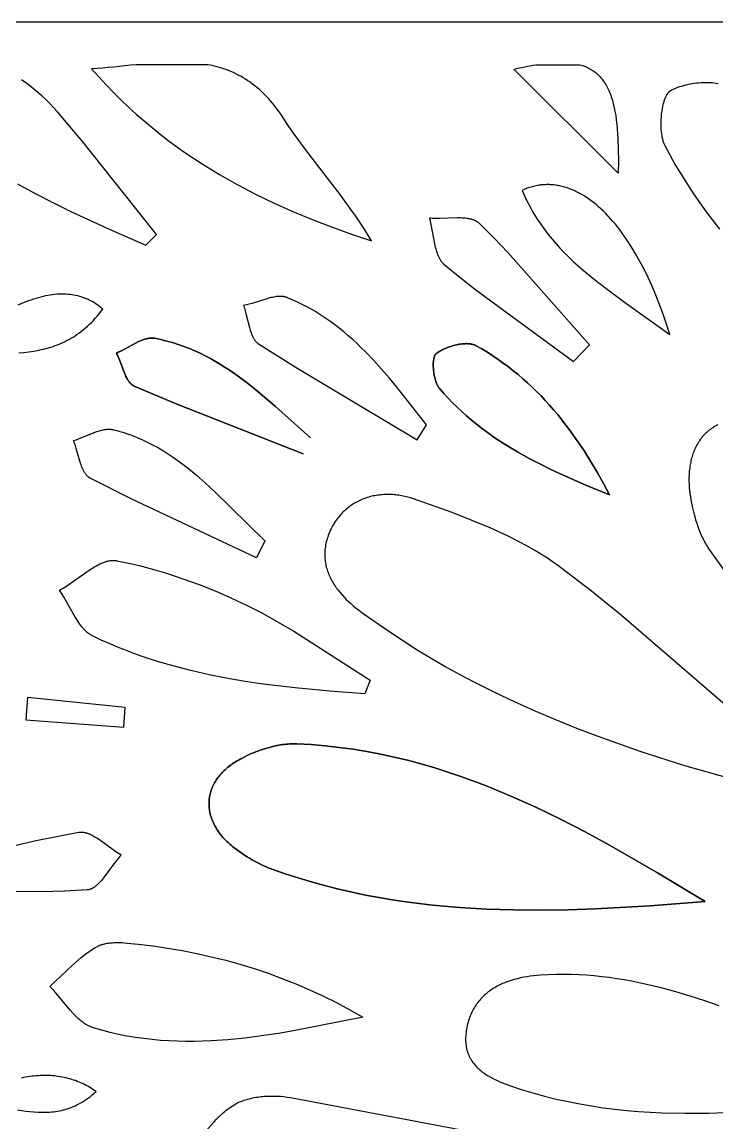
# Model space of a CAD drawing. Header units: millimetres. Extents: x 676 to 2676, y 767 to 1767.
# Drawn here: x 1055 to 1381, y 1251 to 1767 of the extents above; entities that cross this region are included whole.
import ezdxf

# ---------------------------------------------------------------- set-up
doc = ezdxf.new("R2010")
doc.units = ezdxf.units.MM
doc.layers.add('Layer 1', color=7, linetype='Continuous')

msp = doc.modelspace()

# ---------------------------------------------------------------- linework, layer by layer
at = {"layer": 'Layer 1'}
for points in [[(675.98, 767.35), (2675.98, 767.35), (2675.98, 1767.35), (675.98, 1767.35)], [(1358.33, 1620.9), (1356.8, 1625.72), (1355.21, 1630.4), (1353.55, 1634.91), (1351.82, 1639.28), (1350.04, 1643.49), (1348.2, 1647.53), (1346.3, 1651.42), (1344.35, 1655.14), (1342.36, 1658.69), (1340.31, 1662.07), (1338.23, 1665.28), (1337.17, 1666.82), (1336.1, 1668.31), (1335.02, 1669.76), (1333.93, 1671.17), (1332.83, 1672.53), (1331.73, 1673.84), (1330.61, 1675.11), (1329.49, 1676.34), (1328.36, 1677.52), (1327.23, 1678.65), (1326.08, 1679.73), (1324.93, 1680.77), (1323.78, 1681.76), (1322.62, 1682.7), (1321.45, 1683.59), (1320.28, 1684.44), (1319.1, 1685.24), (1317.92, 1685.98), (1316.74, 1686.68), (1315.55, 1687.33), (1314.36, 1687.93), (1313.76, 1688.21), (1313.16, 1688.48), (1312.56, 1688.73), (1311.96, 1688.97), (1311.36, 1689.2), (1310.76, 1689.42), (1310.16, 1689.63), (1309.56, 1689.82), (1308.96, 1689.99), (1308.36, 1690.16), (1307.75, 1690.31), (1307.15, 1690.45), (1306.55, 1690.58), (1305.95, 1690.69), (1305.34, 1690.79), (1304.74, 1690.88), (1304.14, 1690.95), (1303.53, 1691.01), (1302.93, 1691.06), (1302.32, 1691.09), (1301.72, 1691.12), (1301.12, 1691.12), (1300.52, 1691.12), (1299.91, 1691.1), (1299.31, 1691.06), (1298.71, 1691.02), (1298.11, 1690.96), (1297.5, 1690.88), (1296.9, 1690.8), (1296.3, 1690.69), (1295.7, 1690.58), (1295.1, 1690.45), (1294.51, 1690.31), (1293.91, 1690.15), (1293.31, 1689.98), (1292.71, 1689.8), (1292.12, 1689.6), (1291.52, 1689.39), (1290.93, 1689.16), (1290.33, 1688.92), (1289.74, 1688.66), (1289.15, 1688.39), (1289.76, 1686.96), (1290.4, 1685.55), (1291.05, 1684.15), (1291.73, 1682.78), (1292.42, 1681.43), (1293.14, 1680.1), (1293.87, 1678.79), (1294.62, 1677.5), (1296.19, 1674.98), (1297.82, 1672.53), (1299.53, 1670.14), (1301.3, 1667.82), (1303.14, 1665.55), (1305.05, 1663.35), (1307.01, 1661.19), (1309.04, 1659.08), (1311.12, 1657.02), (1313.25, 1655), (1315.44, 1653.01), (1317.68, 1651.05), (1322.29, 1647.22), (1327.07, 1643.47), (1337.08, 1636.09)], [(1320.77, 1616), (1282.49, 1659.17), (1275.86, 1666.11), (1269.08, 1672.89), (1268.98, 1672.99), (1268.87, 1673.09), (1268.76, 1673.18), (1268.65, 1673.28), (1268.53, 1673.37), (1268.41, 1673.46), (1268.3, 1673.54), (1268.17, 1673.62), (1268.05, 1673.71), (1267.92, 1673.78), (1267.8, 1673.86), (1267.67, 1673.94), (1267.53, 1674.01), (1267.4, 1674.08), (1267.26, 1674.15), (1267.13, 1674.21), (1266.84, 1674.34), (1266.55, 1674.46), (1266.26, 1674.57), (1265.95, 1674.67), (1265.64, 1674.77), (1265.32, 1674.86), (1265, 1674.94), (1264.66, 1675.01), (1264.33, 1675.08), (1263.98, 1675.15), (1263.63, 1675.2), (1263.28, 1675.26), (1262.55, 1675.34), (1261.81, 1675.41), (1261.05, 1675.46), (1260.27, 1675.5), (1258.67, 1675.52), (1250.35, 1675.3), (1248.72, 1675.28), (1247.12, 1675.31), (1246.35, 1675.35), (1245.59, 1675.4), (1245.79, 1674.7), (1245.97, 1673.98), (1246.32, 1672.51), (1248.05, 1663.3), (1248.39, 1661.82), (1248.58, 1661.1), (1248.78, 1660.4), (1248.99, 1659.71), (1249.21, 1659.04), (1249.45, 1658.38), (1249.58, 1658.07), (1249.71, 1657.75), (1249.85, 1657.45), (1249.99, 1657.14), (1250.14, 1656.85), (1250.29, 1656.56), (1250.45, 1656.28), (1250.61, 1656), (1250.78, 1655.73), (1250.95, 1655.47), (1251.13, 1655.22), (1251.32, 1654.97), (1251.51, 1654.73), (1251.71, 1654.5), (1251.92, 1654.28), (1252.02, 1654.17), (1252.13, 1654.06), (1252.24, 1653.96), (1252.35, 1653.85), (1252.46, 1653.75), (1252.58, 1653.66), (1259.9, 1647.68), (1267.35, 1641.85), (1313.22, 1608.28)], [(1239.81, 1571.56), (1244.29, 1578.52), (1230.43, 1596.1), (1226.86, 1600.4), (1223.22, 1604.61), (1219.49, 1608.73), (1215.65, 1612.73), (1213.68, 1614.67), (1211.69, 1616.59), (1209.65, 1618.46), (1207.58, 1620.29), (1205.47, 1622.08), (1203.31, 1623.82), (1201.12, 1625.51), (1198.87, 1627.15), (1196.58, 1628.73), (1194.24, 1630.26), (1191.85, 1631.73), (1189.4, 1633.14), (1186.9, 1634.49), (1184.33, 1635.77), (1181.71, 1636.98), (1179.02, 1638.12), (1178.89, 1638.17), (1178.76, 1638.22), (1178.63, 1638.26), (1178.5, 1638.31), (1178.37, 1638.35), (1178.24, 1638.39), (1177.97, 1638.46), (1177.7, 1638.52), (1177.42, 1638.57), (1177.14, 1638.62), (1176.86, 1638.65), (1176.57, 1638.68), (1176.28, 1638.7), (1175.99, 1638.71), (1175.69, 1638.72), (1175.39, 1638.72), (1175.09, 1638.71), (1174.79, 1638.69), (1174.48, 1638.67), (1174.17, 1638.64), (1173.86, 1638.61), (1173.23, 1638.52), (1172.59, 1638.42), (1171.95, 1638.29), (1171.29, 1638.14), (1170.63, 1637.98), (1169.3, 1637.62), (1162.47, 1635.46), (1161.11, 1635.06), (1159.78, 1634.71), (1159.12, 1634.55), (1158.47, 1634.41), (1158.67, 1633.82), (1158.87, 1633.22), (1159.24, 1631.99), (1159.58, 1630.71), (1161.18, 1624.19), (1161.55, 1622.95), (1161.74, 1622.35), (1161.94, 1621.76), (1162.16, 1621.19), (1162.38, 1620.64), (1162.62, 1620.11), (1162.74, 1619.85), (1162.87, 1619.59), (1163, 1619.34), (1163.14, 1619.1), (1163.28, 1618.87), (1163.42, 1618.64), (1163.57, 1618.41), (1163.72, 1618.2), (1163.88, 1617.99), (1164.04, 1617.78), (1164.2, 1617.59), (1164.37, 1617.4), (1164.46, 1617.31), (1164.55, 1617.22), (1164.64, 1617.13), (1164.73, 1617.05), (1164.82, 1616.97), (1164.91, 1616.89), (1165.01, 1616.81), (1165.11, 1616.73), (1165.2, 1616.66), (1165.3, 1616.58), (1165.4, 1616.51), (1165.51, 1616.44), (1183.84, 1604.86)], [(1189.77, 1572.43), (1173.45, 1587.06), (1165.14, 1594.16), (1160.89, 1597.56), (1156.55, 1600.83), (1154.35, 1602.41), (1152.12, 1603.94), (1149.85, 1605.43), (1147.56, 1606.87), (1145.23, 1608.26), (1142.87, 1609.59), (1140.47, 1610.86), (1138.03, 1612.07), (1135.55, 1613.21), (1133.03, 1614.29), (1130.46, 1615.29), (1127.84, 1616.21), (1125.18, 1617.06), (1122.46, 1617.82), (1119.69, 1618.5), (1116.86, 1619.09), (1116.73, 1619.12), (1116.6, 1619.14), (1116.48, 1619.15), (1116.35, 1619.17), (1116.22, 1619.18), (1116.09, 1619.19), (1115.84, 1619.21), (1115.58, 1619.22), (1115.31, 1619.22), (1115.05, 1619.21), (1114.79, 1619.19), (1114.52, 1619.17), (1114.25, 1619.13), (1113.99, 1619.1), (1113.72, 1619.05), (1113.44, 1618.99), (1113.17, 1618.93), (1112.9, 1618.87), (1112.62, 1618.79), (1112.35, 1618.72), (1112.07, 1618.63), (1111.51, 1618.45), (1110.95, 1618.24), (1110.38, 1618.01), (1109.82, 1617.77), (1109.24, 1617.51), (1108.09, 1616.96), (1101.12, 1613.25), (1099.97, 1612.7), (1099.4, 1612.45), (1098.83, 1612.21), (1099.08, 1611.7), (1099.32, 1611.17), (1099.79, 1610.08), (1100.23, 1608.95), (1102.41, 1603.14), (1102.87, 1602.04), (1103.11, 1601.51), (1103.36, 1601), (1103.61, 1600.5), (1103.88, 1600.03), (1104.01, 1599.8), (1104.15, 1599.57), (1104.29, 1599.35), (1104.43, 1599.14), (1104.58, 1598.93), (1104.72, 1598.73), (1104.87, 1598.53), (1105.03, 1598.34), (1105.18, 1598.16), (1105.34, 1597.99), (1105.51, 1597.82), (1105.67, 1597.66), (1105.76, 1597.58), (1105.84, 1597.51), (1105.93, 1597.44), (1106.02, 1597.36), (1106.1, 1597.3), (1106.19, 1597.23), (1106.28, 1597.16), (1106.37, 1597.1), (1106.46, 1597.04), (1106.56, 1596.98), (1106.65, 1596.93), (1106.74, 1596.87), (1106.84, 1596.82), (1106.94, 1596.77), (1107.03, 1596.73), (1107.13, 1596.68), (1126.77, 1588.37), (1186.33, 1564.89), (1126.77, 1588.37), (1107.13, 1596.68), (1107.03, 1596.73), (1106.94, 1596.77), (1106.84, 1596.82), (1106.74, 1596.87), (1106.65, 1596.93), (1106.56, 1596.98), (1106.46, 1597.04), (1106.37, 1597.1), (1106.28, 1597.16), (1106.19, 1597.23), (1106.1, 1597.3), (1106.02, 1597.36), (1105.93, 1597.44), (1105.84, 1597.51), (1105.76, 1597.58), (1105.67, 1597.66), (1105.51, 1597.82), (1105.34, 1597.99), (1105.18, 1598.16), (1105.03, 1598.34), (1104.87, 1598.53), (1104.72, 1598.73), (1104.58, 1598.93), (1104.43, 1599.14), (1104.29, 1599.35), (1104.15, 1599.57), (1104.01, 1599.8), (1103.88, 1600.03), (1103.61, 1600.5), (1103.36, 1601), (1103.11, 1601.51), (1102.87, 1602.04), (1102.41, 1603.14), (1100.23, 1608.95), (1099.79, 1610.08), (1099.32, 1611.17), (1099.08, 1611.7), (1098.83, 1612.21), (1099.4, 1612.45), (1099.97, 1612.7), (1101.12, 1613.25), (1108.09, 1616.96), (1109.24, 1617.51), (1109.82, 1617.77), (1110.38, 1618.01), (1110.95, 1618.24), (1111.51, 1618.45), (1112.07, 1618.63), (1112.35, 1618.72), (1112.62, 1618.79), (1112.9, 1618.87), (1113.17, 1618.93), (1113.44, 1618.99), (1113.72, 1619.05), (1113.99, 1619.1), (1114.25, 1619.13), (1114.52, 1619.17), (1114.79, 1619.19), (1115.05, 1619.21), (1115.31, 1619.22), (1115.58, 1619.22), (1115.84, 1619.21), (1116.09, 1619.19), (1116.22, 1619.18), (1116.35, 1619.17), (1116.48, 1619.15), (1116.6, 1619.14), (1116.73, 1619.12), (1116.86, 1619.09), (1119.69, 1618.5), (1122.46, 1617.82), (1125.18, 1617.06), (1127.84, 1616.21), (1130.46, 1615.29), (1133.03, 1614.29), (1135.55, 1613.21), (1138.03, 1612.07), (1140.47, 1610.86), (1142.87, 1609.59), (1145.23, 1608.26), (1147.56, 1606.87), (1149.85, 1605.43), (1152.12, 1603.94), (1154.35, 1602.41), (1156.55, 1600.83), (1160.89, 1597.56), (1165.14, 1594.16), (1173.45, 1587.06)], [(1330.07, 1545.71), (1318.98, 1550.27), (1308.04, 1555.05), (1302.65, 1557.57), (1297.34, 1560.18), (1292.11, 1562.92), (1286.97, 1565.79), (1281.93, 1568.81), (1279.45, 1570.39), (1277, 1572), (1274.58, 1573.67), (1272.19, 1575.38), (1269.83, 1577.14), (1267.51, 1578.95), (1265.23, 1580.82), (1262.98, 1582.74), (1260.77, 1584.72), (1258.6, 1586.76), (1256.47, 1588.86), (1254.38, 1591.03), (1252.33, 1593.26), (1250.33, 1595.56), (1250.26, 1595.65), (1250.19, 1595.74), (1250.12, 1595.83), (1250.05, 1595.93), (1249.91, 1596.12), (1249.78, 1596.33), (1249.65, 1596.54), (1249.52, 1596.77), (1249.4, 1597), (1249.28, 1597.24), (1249.17, 1597.49), (1249.05, 1597.74), (1248.94, 1598.01), (1248.84, 1598.28), (1248.74, 1598.55), (1248.64, 1598.83), (1248.46, 1599.41), (1248.28, 1600.01), (1248.13, 1600.62), (1247.99, 1601.24), (1247.86, 1601.88), (1247.75, 1602.52), (1247.66, 1603.16), (1247.58, 1603.8), (1247.52, 1604.45), (1247.47, 1605.08), (1247.44, 1605.71), (1247.43, 1606.33), (1247.43, 1606.93), (1247.45, 1607.52), (1247.49, 1608.08), (1247.51, 1608.36), (1247.54, 1608.62), (1247.58, 1608.88), (1247.62, 1609.14), (1247.66, 1609.39), (1247.7, 1609.62), (1247.76, 1609.85), (1247.81, 1610.08), (1247.87, 1610.29), (1247.94, 1610.49), (1247.97, 1610.59), (1248.01, 1610.69), (1248.04, 1610.78), (1248.08, 1610.87), (1248.12, 1610.96), (1248.16, 1611.05), (1248.2, 1611.13), (1248.24, 1611.21), (1248.28, 1611.29), (1248.33, 1611.36), (1248.37, 1611.43), (1248.42, 1611.5), (1248.47, 1611.57), (1248.49, 1611.6), (1248.52, 1611.63), (1248.54, 1611.66), (1248.57, 1611.69), (1248.59, 1611.72), (1248.62, 1611.75), (1248.64, 1611.78), (1248.67, 1611.8), (1248.7, 1611.83), (1248.72, 1611.85), (1248.75, 1611.88), (1248.78, 1611.9), (1248.81, 1611.92), (1248.83, 1611.94), (1249.06, 1612.11), (1249.29, 1612.27), (1249.78, 1612.59), (1250.29, 1612.91), (1250.82, 1613.22), (1251.37, 1613.51), (1251.94, 1613.8), (1252.53, 1614.08), (1253.13, 1614.35), (1253.75, 1614.61), (1254.38, 1614.86), (1255.02, 1615.09), (1255.67, 1615.31), (1256.32, 1615.51), (1256.98, 1615.7), (1257.64, 1615.87), (1258.3, 1616.03), (1258.96, 1616.16), (1259.62, 1616.28), (1260.28, 1616.38), (1260.92, 1616.46), (1261.57, 1616.52), (1262.2, 1616.56), (1262.51, 1616.57), (1262.81, 1616.58), (1263.12, 1616.58), (1263.42, 1616.57), (1263.72, 1616.56), (1264.01, 1616.54), (1264.3, 1616.51), (1264.59, 1616.48), (1264.87, 1616.44), (1265.14, 1616.4), (1265.41, 1616.35), (1265.67, 1616.29), (1265.93, 1616.23), (1266.19, 1616.16), (1266.43, 1616.08), (1266.68, 1616), (1266.79, 1615.95), (1266.91, 1615.91), (1267.02, 1615.86), (1267.14, 1615.81), (1267.25, 1615.76), (1267.36, 1615.7), (1267.47, 1615.65), (1267.57, 1615.59), (1270.22, 1614.08), (1272.81, 1612.51), (1275.34, 1610.89), (1277.83, 1609.22), (1280.26, 1607.5), (1282.64, 1605.73), (1284.97, 1603.91), (1287.25, 1602.05), (1289.49, 1600.14), (1291.68, 1598.18), (1293.82, 1596.18), (1295.92, 1594.14), (1297.98, 1592.05), (1299.99, 1589.93), (1301.96, 1587.76), (1303.89, 1585.56), (1305.78, 1583.31), (1307.63, 1581.03), (1311.23, 1576.36), (1314.68, 1571.55), (1317.99, 1566.61), (1321.18, 1561.55), (1324.25, 1556.37), (1327.21, 1551.09)], [(1330.07, 1545.71), (1327.21, 1551.09), (1324.25, 1556.37), (1321.18, 1561.55), (1317.99, 1566.61), (1314.68, 1571.55), (1311.23, 1576.36), (1307.63, 1581.03), (1305.78, 1583.31), (1303.89, 1585.56), (1301.96, 1587.76), (1299.99, 1589.93), (1297.98, 1592.05), (1295.92, 1594.14), (1293.82, 1596.18), (1291.68, 1598.18), (1289.49, 1600.14), (1287.25, 1602.05), (1284.97, 1603.91), (1282.64, 1605.73), (1280.26, 1607.5), (1277.83, 1609.22), (1275.34, 1610.89), (1272.81, 1612.51), (1270.22, 1614.08), (1267.57, 1615.59), (1267.47, 1615.65), (1267.36, 1615.7), (1267.25, 1615.76), (1267.14, 1615.81), (1267.02, 1615.86), (1266.91, 1615.91), (1266.79, 1615.95), (1266.68, 1616), (1266.43, 1616.08), (1266.19, 1616.16), (1265.93, 1616.23), (1265.67, 1616.29), (1265.41, 1616.35), (1265.14, 1616.4), (1264.87, 1616.44), (1264.59, 1616.48), (1264.3, 1616.51), (1264.01, 1616.54), (1263.72, 1616.56), (1263.42, 1616.57), (1263.12, 1616.58), (1262.81, 1616.58), (1262.51, 1616.57), (1262.2, 1616.56), (1261.57, 1616.52), (1260.92, 1616.46), (1260.28, 1616.38), (1259.62, 1616.28), (1258.96, 1616.16), (1258.3, 1616.03), (1257.64, 1615.87), (1256.98, 1615.7), (1256.32, 1615.51), (1255.67, 1615.31), (1255.02, 1615.09), (1254.38, 1614.86), (1253.75, 1614.61), (1253.13, 1614.35), (1252.53, 1614.08), (1251.94, 1613.8), (1251.37, 1613.51), (1250.82, 1613.22), (1250.29, 1612.91), (1249.78, 1612.59), (1249.29, 1612.27), (1249.06, 1612.11), (1248.83, 1611.94), (1248.81, 1611.92), (1248.78, 1611.9), (1248.75, 1611.88), (1248.72, 1611.85), (1248.7, 1611.83), (1248.67, 1611.8), (1248.64, 1611.78), (1248.62, 1611.75), (1248.59, 1611.72), (1248.57, 1611.69), (1248.54, 1611.66), (1248.52, 1611.63), (1248.49, 1611.6), (1248.47, 1611.57), (1248.42, 1611.5), (1248.37, 1611.43), (1248.33, 1611.36), (1248.28, 1611.29), (1248.24, 1611.21), (1248.2, 1611.13), (1248.16, 1611.05), (1248.12, 1610.96), (1248.08, 1610.87), (1248.04, 1610.78), (1248.01, 1610.69), (1247.97, 1610.59), (1247.94, 1610.49), (1247.87, 1610.29), (1247.81, 1610.08), (1247.76, 1609.85), (1247.7, 1609.62), (1247.66, 1609.39), (1247.62, 1609.14), (1247.58, 1608.88), (1247.54, 1608.62), (1247.51, 1608.36), (1247.49, 1608.08), (1247.45, 1607.52), (1247.43, 1606.93), (1247.43, 1606.33), (1247.44, 1605.71), (1247.47, 1605.08), (1247.52, 1604.45), (1247.58, 1603.8), (1247.66, 1603.16), (1247.75, 1602.52), (1247.86, 1601.88), (1247.99, 1601.24), (1248.13, 1600.62), (1248.28, 1600.01), (1248.46, 1599.41), (1248.64, 1598.83), (1248.74, 1598.55), (1248.84, 1598.28), (1248.94, 1598.01), (1249.05, 1597.74), (1249.17, 1597.49), (1249.28, 1597.24), (1249.4, 1597), (1249.52, 1596.77), (1249.65, 1596.54), (1249.78, 1596.33), (1249.91, 1596.12), (1250.05, 1595.93), (1250.12, 1595.83), (1250.19, 1595.74), (1250.26, 1595.65), (1250.33, 1595.56), (1252.33, 1593.26), (1254.38, 1591.03), (1256.47, 1588.86), (1258.6, 1586.76), (1260.77, 1584.72), (1262.98, 1582.74), (1265.23, 1580.82), (1267.51, 1578.95), (1269.83, 1577.14), (1272.19, 1575.38), (1274.58, 1573.67), (1277, 1572), (1279.45, 1570.39), (1281.93, 1568.81), (1286.97, 1565.79), (1292.11, 1562.92), (1297.34, 1560.18), (1302.65, 1557.57), (1308.04, 1555.05), (1318.98, 1550.27)], [(1164.57, 1516.18), (1105.76, 1543.82), (1086.44, 1553.57), (1086.34, 1553.63), (1086.23, 1553.69), (1086.13, 1553.75), (1086.03, 1553.81), (1085.94, 1553.87), (1085.84, 1553.94), (1085.74, 1554.01), (1085.65, 1554.08), (1085.56, 1554.16), (1085.46, 1554.24), (1085.37, 1554.32), (1085.28, 1554.4), (1085.2, 1554.48), (1085.11, 1554.57), (1085.02, 1554.65), (1084.94, 1554.74), (1084.77, 1554.93), (1084.61, 1555.12), (1084.45, 1555.33), (1084.29, 1555.54), (1084.14, 1555.75), (1083.99, 1555.98), (1083.85, 1556.21), (1083.71, 1556.45), (1083.57, 1556.69), (1083.44, 1556.94), (1083.31, 1557.2), (1083.18, 1557.46), (1082.94, 1558), (1082.7, 1558.56), (1082.47, 1559.14), (1082.26, 1559.73), (1081.84, 1560.96), (1079.96, 1567.48), (1079.57, 1568.75), (1079.15, 1569.98), (1078.93, 1570.57), (1078.7, 1571.14), (1079.3, 1571.33), (1079.89, 1571.52), (1081.1, 1571.95), (1088.4, 1574.89), (1089.61, 1575.32), (1090.2, 1575.52), (1090.8, 1575.7), (1091.39, 1575.87), (1091.97, 1576.02), (1092.56, 1576.15), (1093.13, 1576.26), (1093.42, 1576.31), (1093.7, 1576.35), (1093.98, 1576.39), (1094.27, 1576.42), (1094.55, 1576.44), (1094.82, 1576.46), (1095.1, 1576.47), (1095.38, 1576.47), (1095.65, 1576.46), (1095.92, 1576.45), (1096.19, 1576.43), (1096.46, 1576.41), (1096.72, 1576.37), (1096.99, 1576.33), (1097.25, 1576.28), (1097.51, 1576.22), (1098.94, 1575.85), (1100.36, 1575.46), (1101.76, 1575.04), (1103.14, 1574.6), (1104.5, 1574.14), (1105.85, 1573.65), (1107.18, 1573.15), (1108.5, 1572.62), (1111.09, 1571.5), (1113.62, 1570.31), (1116.1, 1569.04), (1118.53, 1567.7), (1120.9, 1566.29), (1123.23, 1564.81), (1125.52, 1563.28), (1127.77, 1561.69), (1129.97, 1560.05), (1132.14, 1558.36), (1134.28, 1556.63), (1136.39, 1554.86), (1140.54, 1551.2), (1144.59, 1547.43), (1168.39, 1524.11)], [(1215.26, 1452.44), (1198.9, 1453.65), (1182.6, 1455.17), (1166.38, 1457.16), (1158.31, 1458.38), (1150.29, 1459.78), (1142.3, 1461.36), (1134.36, 1463.16), (1126.46, 1465.18), (1118.62, 1467.46), (1110.84, 1470), (1106.98, 1471.37), (1103.12, 1472.82), (1099.29, 1474.35), (1095.47, 1475.95), (1091.68, 1477.64), (1087.9, 1479.4), (1087.57, 1479.57), (1087.24, 1479.74), (1086.92, 1479.93), (1086.61, 1480.13), (1086.3, 1480.33), (1085.99, 1480.55), (1085.69, 1480.77), (1085.39, 1481.01), (1085.1, 1481.25), (1084.81, 1481.5), (1084.53, 1481.76), (1084.25, 1482.03), (1083.97, 1482.3), (1083.7, 1482.58), (1083.43, 1482.87), (1083.16, 1483.17), (1082.64, 1483.79), (1082.13, 1484.43), (1081.63, 1485.09), (1081.14, 1485.78), (1080.66, 1486.48), (1080.19, 1487.2), (1079.27, 1488.69), (1073.95, 1498.06), (1073.03, 1499.54), (1072.56, 1500.26), (1072.08, 1500.96), (1072.93, 1501.44), (1073.78, 1501.96), (1075.51, 1503.05), (1086, 1510.33), (1087.73, 1511.43), (1088.58, 1511.94), (1089.43, 1512.43), (1090.28, 1512.88), (1091.11, 1513.29), (1091.53, 1513.49), (1091.94, 1513.67), (1092.35, 1513.85), (1092.76, 1514.01), (1093.17, 1514.16), (1093.58, 1514.3), (1093.98, 1514.43), (1094.38, 1514.55), (1094.78, 1514.65), (1095.18, 1514.74), (1095.57, 1514.82), (1095.96, 1514.88), (1096.15, 1514.91), (1096.35, 1514.93), (1096.54, 1514.95), (1096.73, 1514.97), (1096.92, 1514.98), (1097.11, 1514.99), (1097.3, 1514.99), (1097.49, 1514.99), (1097.68, 1514.98), (1097.87, 1514.98), (1098.06, 1514.96), (1098.24, 1514.95), (1098.43, 1514.93), (1098.61, 1514.9), (1098.8, 1514.87), (1098.98, 1514.84), (1102.89, 1514.04), (1106.8, 1513.16), (1110.7, 1512.21), (1114.59, 1511.19), (1122.33, 1508.93), (1130.01, 1506.41), (1137.61, 1503.64), (1145.12, 1500.64), (1152.52, 1497.44), (1159.8, 1494.04), (1163.59, 1492.16), (1167.33, 1490.2), (1174.72, 1486.08), (1182.01, 1481.73), (1217.87, 1458.86)], [(1102.31, 1436.73), (1102.9, 1445.99), (1057.14, 1450.74), (1056.25, 1440.27)], [(1374.98, 1355.05), (1349.17, 1353.06), (1323.45, 1351.62), (1310.64, 1351.2), (1297.86, 1351.01), (1285.11, 1351.11), (1272.4, 1351.51), (1259.72, 1352.26), (1247.09, 1353.4), (1234.49, 1354.94), (1228.21, 1355.88), (1221.94, 1356.94), (1215.68, 1358.12), (1209.43, 1359.42), (1203.19, 1360.85), (1196.97, 1362.42), (1190.76, 1364.12), (1184.56, 1365.97), (1178.37, 1367.96), (1172.2, 1370.11), (1170.95, 1370.58), (1169.71, 1371.07), (1168.47, 1371.6), (1167.24, 1372.16), (1166.02, 1372.74), (1164.82, 1373.35), (1163.62, 1373.99), (1162.43, 1374.65), (1161.26, 1375.34), (1160.1, 1376.05), (1158.95, 1376.78), (1157.82, 1377.53), (1156.71, 1378.3), (1155.62, 1379.08), (1154.54, 1379.89), (1153.49, 1380.71), (1152.74, 1381.32), (1152.02, 1381.93), (1151.33, 1382.56), (1150.66, 1383.19), (1150.01, 1383.83), (1149.39, 1384.47), (1148.8, 1385.13), (1148.23, 1385.78), (1147.69, 1386.45), (1147.18, 1387.12), (1146.69, 1387.79), (1146.22, 1388.47), (1145.79, 1389.16), (1145.37, 1389.85), (1144.99, 1390.54), (1144.62, 1391.23), (1144.29, 1391.93), (1143.98, 1392.64), (1143.69, 1393.34), (1143.44, 1394.05), (1143.2, 1394.75), (1142.99, 1395.46), (1142.81, 1396.17), (1142.66, 1396.88), (1142.52, 1397.6), (1142.47, 1397.95), (1142.42, 1398.31), (1142.38, 1398.66), (1142.34, 1399.02), (1142.31, 1399.37), (1142.28, 1399.73), (1142.27, 1400.08), (1142.25, 1400.44), (1142.25, 1400.79), (1142.25, 1401.15), (1142.26, 1401.5), (1142.27, 1401.85), (1142.29, 1402.21), (1142.32, 1402.56), (1142.35, 1402.91), (1142.39, 1403.26), (1142.44, 1403.61), (1142.49, 1403.96), (1142.55, 1404.31), (1142.61, 1404.66), (1142.68, 1405.01), (1142.76, 1405.35), (1142.85, 1405.7), (1142.94, 1406.04), (1143.03, 1406.38), (1143.13, 1406.73), (1143.24, 1407.07), (1143.36, 1407.41), (1143.48, 1407.75), (1143.61, 1408.08), (1143.74, 1408.42), (1143.88, 1408.76), (1144.19, 1409.42), (1144.51, 1410.08), (1144.86, 1410.74), (1145.24, 1411.38), (1145.64, 1412.03), (1146.07, 1412.66), (1146.52, 1413.29), (1147, 1413.9), (1147.5, 1414.51), (1148.03, 1415.12), (1148.58, 1415.71), (1149.16, 1416.29), (1149.76, 1416.87), (1150.39, 1417.43), (1151.04, 1417.99), (1151.72, 1418.53), (1152.42, 1419.06), (1153.15, 1419.59), (1153.9, 1420.1), (1154.68, 1420.59), (1155.49, 1421.08), (1156.32, 1421.55), (1157.17, 1422.01), (1158.66, 1422.78), (1160.2, 1423.51), (1161.77, 1424.22), (1163.36, 1424.9), (1164.99, 1425.53), (1166.63, 1426.13), (1168.3, 1426.68), (1169.97, 1427.18), (1171.66, 1427.63), (1173.35, 1428.03), (1174.2, 1428.2), (1175.05, 1428.36), (1175.89, 1428.5), (1176.74, 1428.63), (1177.58, 1428.74), (1178.42, 1428.83), (1179.26, 1428.9), (1180.1, 1428.96), (1180.93, 1428.99), (1181.75, 1429.01), (1182.58, 1429.01), (1183.39, 1428.98), (1190.1, 1428.61), (1196.74, 1428.05), (1203.32, 1427.32), (1209.83, 1426.43), (1216.29, 1425.37), (1222.68, 1424.15), (1229.02, 1422.78), (1235.3, 1421.27), (1241.53, 1419.61), (1247.71, 1417.82), (1253.84, 1415.9), (1259.92, 1413.85), (1265.96, 1411.69), (1271.96, 1409.41), (1283.83, 1404.53), (1295.56, 1399.26), (1307.16, 1393.64), (1318.65, 1387.72), (1330.04, 1381.53), (1352.6, 1368.55)], [(1374.98, 1355.05), (1352.6, 1368.55), (1330.04, 1381.53), (1318.65, 1387.72), (1307.16, 1393.64), (1295.56, 1399.26), (1283.83, 1404.53), (1271.96, 1409.41), (1265.96, 1411.69), (1259.92, 1413.85), (1253.84, 1415.9), (1247.71, 1417.82), (1241.53, 1419.61), (1235.3, 1421.27), (1229.02, 1422.78), (1222.68, 1424.15), (1216.29, 1425.37), (1209.83, 1426.43), (1203.32, 1427.32), (1196.74, 1428.05), (1190.1, 1428.61), (1183.39, 1428.98), (1182.58, 1429.01), (1181.75, 1429.01), (1180.93, 1428.99), (1180.1, 1428.96), (1179.26, 1428.9), (1178.42, 1428.83), (1177.58, 1428.74), (1176.74, 1428.63), (1175.89, 1428.5), (1175.05, 1428.36), (1174.2, 1428.2), (1173.35, 1428.03), (1171.66, 1427.63), (1169.97, 1427.18), (1168.3, 1426.68), (1166.63, 1426.13), (1164.99, 1425.53), (1163.36, 1424.9), (1161.77, 1424.22), (1160.2, 1423.51), (1158.66, 1422.78), (1157.17, 1422.01), (1156.32, 1421.55), (1155.49, 1421.08), (1154.68, 1420.59), (1153.9, 1420.1), (1153.15, 1419.59), (1152.42, 1419.06), (1151.72, 1418.53), (1151.04, 1417.99), (1150.39, 1417.43), (1149.76, 1416.87), (1149.16, 1416.29), (1148.58, 1415.71), (1148.03, 1415.12), (1147.5, 1414.51), (1147, 1413.9), (1146.52, 1413.29), (1146.07, 1412.66), (1145.64, 1412.03), (1145.24, 1411.38), (1144.86, 1410.74), (1144.51, 1410.08), (1144.19, 1409.42), (1143.88, 1408.76), (1143.74, 1408.42), (1143.61, 1408.08), (1143.48, 1407.75), (1143.36, 1407.41), (1143.24, 1407.07), (1143.13, 1406.73), (1143.03, 1406.38), (1142.94, 1406.04), (1142.85, 1405.7), (1142.76, 1405.35), (1142.68, 1405.01), (1142.61, 1404.66), (1142.55, 1404.31), (1142.49, 1403.96), (1142.44, 1403.61), (1142.39, 1403.26), (1142.35, 1402.91), (1142.32, 1402.56), (1142.29, 1402.21), (1142.27, 1401.85), (1142.26, 1401.5), (1142.25, 1401.15), (1142.25, 1400.79), (1142.25, 1400.44), (1142.27, 1400.08), (1142.28, 1399.73), (1142.31, 1399.37), (1142.34, 1399.02), (1142.38, 1398.66), (1142.42, 1398.31), (1142.47, 1397.95), (1142.52, 1397.6), (1142.66, 1396.88), (1142.81, 1396.17), (1142.99, 1395.46), (1143.2, 1394.75), (1143.44, 1394.05), (1143.69, 1393.34), (1143.98, 1392.64), (1144.29, 1391.93), (1144.62, 1391.23), (1144.99, 1390.54), (1145.37, 1389.85), (1145.79, 1389.16), (1146.22, 1388.47), (1146.69, 1387.79), (1147.18, 1387.12), (1147.69, 1386.45), (1148.23, 1385.78), (1148.8, 1385.13), (1149.39, 1384.47), (1150.01, 1383.83), (1150.66, 1383.19), (1151.33, 1382.56), (1152.02, 1381.93), (1152.74, 1381.32), (1153.49, 1380.71), (1154.54, 1379.89), (1155.62, 1379.08), (1156.71, 1378.3), (1157.82, 1377.53), (1158.95, 1376.78), (1160.1, 1376.05), (1161.26, 1375.34), (1162.43, 1374.65), (1163.62, 1373.99), (1164.82, 1373.35), (1166.02, 1372.74), (1167.24, 1372.16), (1168.47, 1371.6), (1169.71, 1371.07), (1170.95, 1370.58), (1172.2, 1370.11), (1178.37, 1367.96), (1184.56, 1365.97), (1190.76, 1364.12), (1196.97, 1362.42), (1203.19, 1360.85), (1209.43, 1359.42), (1215.68, 1358.12), (1221.94, 1356.94), (1228.21, 1355.88), (1234.49, 1354.94), (1247.09, 1353.4), (1259.72, 1352.26), (1272.4, 1351.51), (1285.11, 1351.11), (1297.86, 1351.01), (1310.64, 1351.2), (1323.45, 1351.62), (1349.17, 1353.06)], [(1214.44, 1300.85), (1182.69, 1294.59), (1174.78, 1293.24), (1166.87, 1292.05), (1158.97, 1291.04), (1151.08, 1290.26), (1143.18, 1289.72), (1139.24, 1289.56), (1135.3, 1289.48), (1131.35, 1289.47), (1127.41, 1289.55), (1123.47, 1289.72), (1119.53, 1289.97), (1115.58, 1290.33), (1111.64, 1290.78), (1107.7, 1291.34), (1103.76, 1292.01), (1099.82, 1292.79), (1095.87, 1293.69), (1091.93, 1294.71), (1087.99, 1295.86), (1087.61, 1295.98), (1087.24, 1296.11), (1086.87, 1296.25), (1086.51, 1296.41), (1086.15, 1296.57), (1085.79, 1296.75), (1085.43, 1296.93), (1085.08, 1297.12), (1084.73, 1297.33), (1084.38, 1297.54), (1084.04, 1297.76), (1083.69, 1297.99), (1083.35, 1298.23), (1083.02, 1298.47), (1082.35, 1298.99), (1081.69, 1299.53), (1081.04, 1300.1), (1080.4, 1300.69), (1079.76, 1301.31), (1079.13, 1301.95), (1078.51, 1302.61), (1077.28, 1303.97), (1070.02, 1312.58), (1068.78, 1313.93), (1068.16, 1314.58), (1067.53, 1315.22), (1070.23, 1317.66), (1078.21, 1325.22), (1080.93, 1327.64), (1082.31, 1328.8), (1083.72, 1329.93), (1085.15, 1331), (1085.88, 1331.52), (1086.62, 1332.03), (1087.36, 1332.52), (1088.11, 1333), (1088.87, 1333.46), (1089.64, 1333.9), (1089.88, 1334.03), (1090.13, 1334.16), (1090.37, 1334.28), (1090.63, 1334.39), (1090.88, 1334.5), (1091.14, 1334.6), (1091.4, 1334.7), (1091.67, 1334.8), (1091.94, 1334.89), (1092.21, 1334.97), (1092.48, 1335.05), (1092.76, 1335.13), (1093.33, 1335.27), (1093.9, 1335.39), (1094.49, 1335.49), (1095.08, 1335.58), (1095.68, 1335.66), (1096.29, 1335.72), (1096.91, 1335.76), (1097.53, 1335.8), (1098.16, 1335.82), (1098.79, 1335.83), (1100.07, 1335.82), (1101.36, 1335.78), (1102.65, 1335.71), (1103.93, 1335.61), (1108.94, 1335.09), (1115.92, 1334.24), (1122.84, 1333.22), (1129.72, 1332.04), (1136.55, 1330.7), (1143.33, 1329.19), (1150.06, 1327.51), (1156.74, 1325.66), (1163.37, 1323.63), (1169.94, 1321.43), (1176.46, 1319.05), (1182.93, 1316.49), (1189.34, 1313.74), (1195.7, 1310.81), (1202, 1307.68), (1208.25, 1304.36)]]:
    msp.add_lwpolyline(points, close=True, dxfattribs=at)
for points in [[(1108.01, 1747.35, -0.010404), (1087.2, 1745.38), (1090.54, 1741.61), (1093.94, 1737.93), (1097.4, 1734.35), (1100.91, 1730.86), (1104.48, 1727.47), (1108.11, 1724.18), (1111.79, 1720.97), (1115.52, 1717.85), (1119.3, 1714.82), (1123.14, 1711.87), (1127.02, 1709.01), (1130.95, 1706.23), (1134.93, 1703.52), (1138.96, 1700.9), (1143.03, 1698.35), (1147.15, 1695.87), (1155.52, 1691.14), (1164.06, 1686.68), (1172.76, 1682.48), (1181.62, 1678.52), (1190.63, 1674.79), (1199.77, 1671.28), (1209.05, 1667.97), (1218.45, 1664.84), (1216.09, 1668.74), (1213.63, 1672.56), (1211.11, 1676.3), (1208.52, 1679.98), (1203.22, 1687.18), (1197.81, 1694.23), (1187.06, 1708.19), (1181.89, 1715.26), (1179.41, 1718.84), (1177, 1722.48), (1176.04, 1723.92), (1175.08, 1725.31), (1174.11, 1726.64), (1173.12, 1727.93), (1172.12, 1729.17), (1171.12, 1730.37), (1170.1, 1731.51), (1169.07, 1732.61), (1168.03, 1733.66), (1166.98, 1734.67), (1165.92, 1735.64), (1164.86, 1736.56), (1163.78, 1737.44), (1162.69, 1738.28), (1161.6, 1739.08), (1160.49, 1739.85), (1159.38, 1740.57), (1158.26, 1741.25), (1157.13, 1741.9), (1155.99, 1742.51), (1154.84, 1743.09), (1153.69, 1743.63), (1152.52, 1744.14), (1151.35, 1744.62), (1150.18, 1745.06), (1148.99, 1745.47), (1147.8, 1745.86), (1146.6, 1746.21), (1145.4, 1746.54), (1144.19, 1746.83), (1142.97, 1747.1), (1141.74, 1747.35)], [(1316.22, 1747.35), (1316.88, 1747.15), (1317.54, 1746.94), (1318.18, 1746.71), (1318.8, 1746.47), (1319.41, 1746.2), (1320.01, 1745.92), (1320.59, 1745.62), (1321.16, 1745.31), (1321.71, 1744.98), (1322.25, 1744.63), (1322.78, 1744.26), (1323.29, 1743.88), (1323.79, 1743.47), (1324.28, 1743.05), (1324.76, 1742.61), (1325.22, 1742.15), (1325.67, 1741.68), (1326.1, 1741.18), (1326.52, 1740.67), (1326.94, 1740.14), (1327.33, 1739.59), (1327.72, 1739.02), (1328.09, 1738.43), (1328.45, 1737.82), (1328.8, 1737.2), (1329.14, 1736.55), (1329.47, 1735.89), (1329.78, 1735.2), (1330.08, 1734.5), (1330.37, 1733.77), (1330.65, 1733.03), (1330.92, 1732.26), (1331.17, 1731.48), (1331.42, 1730.67), (1331.65, 1729.85), (1331.88, 1729), (1332.29, 1727.24), (1332.67, 1725.41), (1333, 1723.48), (1333.29, 1721.47), (1333.54, 1719.38), (1333.75, 1717.2), (1333.92, 1714.93), (1334.06, 1712.57), (1334.22, 1707.58), (1334.25, 1702.22), (1334.14, 1696.49), (1285.24, 1745.22, -0.018142), (1295.46, 1747.35)]]:
    msp.add_lwpolyline(points, format="xyb", close=True, dxfattribs=at)
for points in [[(1052.35, 1691.51), (1060.74, 1686.99), (1069.23, 1682.64), (1077.8, 1678.44), (1095.12, 1670.39), (1112.63, 1662.67), (1117.57, 1667.8), (1083.06, 1711.21), (1071.12, 1725.3), (1069.34, 1727.27), (1067.55, 1729.16), (1065.73, 1730.98), (1063.88, 1732.71), (1062.02, 1734.37), (1060.13, 1735.94), (1058.22, 1737.44), (1056.29, 1738.86), (1054.33, 1740.19)], [(1381.03, 1738.45), (1380.07, 1738.6), (1379.09, 1738.71), (1378.09, 1738.8), (1377.08, 1738.86), (1376.05, 1738.89), (1375.02, 1738.89), (1373.98, 1738.86), (1372.94, 1738.81), (1371.89, 1738.73), (1370.85, 1738.62), (1369.81, 1738.49), (1368.78, 1738.33), (1367.76, 1738.15), (1366.75, 1737.95), (1365.76, 1737.72), (1364.78, 1737.47), (1363.83, 1737.2), (1362.9, 1736.9), (1361.99, 1736.59), (1361.12, 1736.25), (1360.28, 1735.89), (1359.87, 1735.71), (1359.47, 1735.52), (1359.08, 1735.32), (1358.7, 1735.12), (1358.65, 1735.09), (1358.6, 1735.06), (1358.55, 1735.03), (1358.49, 1735), (1358.44, 1734.96), (1358.39, 1734.93), (1358.34, 1734.89), (1358.29, 1734.85), (1358.19, 1734.77), (1358.09, 1734.69), (1357.99, 1734.6), (1357.9, 1734.51), (1357.8, 1734.41), (1357.71, 1734.31), (1357.61, 1734.2), (1357.52, 1734.09), (1357.43, 1733.97), (1357.34, 1733.85), (1357.25, 1733.73), (1357.16, 1733.6), (1357.07, 1733.47), (1356.99, 1733.33), (1356.9, 1733.19), (1356.82, 1733.05), (1356.65, 1732.75), (1356.49, 1732.44), (1356.34, 1732.11), (1356.19, 1731.77), (1356.04, 1731.41), (1355.9, 1731.05), (1355.77, 1730.67), (1355.64, 1730.28), (1355.51, 1729.88), (1355.39, 1729.46), (1355.17, 1728.61), (1354.96, 1727.73), (1354.78, 1726.81), (1354.62, 1725.87), (1354.48, 1724.91), (1354.37, 1723.93), (1354.27, 1722.94), (1354.21, 1721.93), (1354.16, 1720.93), (1354.14, 1719.92), (1354.15, 1718.92), (1354.18, 1717.93), (1354.24, 1716.95), (1354.33, 1715.99), (1354.44, 1715.05), (1354.58, 1714.14), (1354.66, 1713.7), (1354.75, 1713.26), (1354.84, 1712.83), (1354.94, 1712.41), (1355.05, 1712), (1355.17, 1711.61), (1355.29, 1711.22), (1355.42, 1710.84), (1355.56, 1710.48), (1355.7, 1710.13), (1355.86, 1709.79), (1355.94, 1709.62), (1356.02, 1709.46), (1358.52, 1704.77), (1361.12, 1700.16), (1363.81, 1695.64), (1366.6, 1691.21), (1369.46, 1686.85), (1372.42, 1682.58), (1375.45, 1678.38), (1378.56, 1674.26), (1381.74, 1670.2)], [(1052.97, 1612.2), (1055.37, 1612.43), (1057.74, 1612.72), (1060.08, 1613.08), (1062.38, 1613.52), (1063.52, 1613.76), (1064.64, 1614.03), (1065.77, 1614.32), (1066.88, 1614.63), (1067.98, 1614.96), (1069.07, 1615.31), (1070.16, 1615.69), (1071.23, 1616.1), (1072.3, 1616.53), (1073.35, 1616.98), (1074.4, 1617.47), (1075.44, 1617.98), (1076.46, 1618.52), (1077.48, 1619.09), (1078.49, 1619.69), (1079.49, 1620.32), (1080.47, 1620.98), (1081.45, 1621.67), (1082.42, 1622.4), (1083.38, 1623.16), (1084.32, 1623.96), (1085.26, 1624.79), (1086.19, 1625.65), (1087.1, 1626.55), (1088.01, 1627.49), (1088.9, 1628.47), (1089.78, 1629.49), (1090.66, 1630.55), (1091.52, 1631.64), (1092.37, 1632.78), (1091.62, 1633.41), (1090.86, 1634.02), (1090.09, 1634.59), (1089.31, 1635.14), (1088.51, 1635.65), (1087.7, 1636.14), (1086.88, 1636.59), (1086.04, 1637.02), (1085.62, 1637.22), (1085.19, 1637.41), (1084.77, 1637.6), (1084.33, 1637.78), (1083.9, 1637.95), (1083.46, 1638.11), (1082.58, 1638.41), (1081.68, 1638.69), (1080.77, 1638.93), (1079.84, 1639.14), (1078.91, 1639.33), (1077.96, 1639.48), (1077, 1639.6), (1076.02, 1639.69), (1075.04, 1639.76), (1074.04, 1639.79), (1073.03, 1639.79), (1072, 1639.76), (1070.97, 1639.7), (1069.92, 1639.61), (1068.85, 1639.49), (1067.78, 1639.33), (1066.69, 1639.15), (1065.59, 1638.94), (1064.48, 1638.7), (1063.35, 1638.42), (1062.21, 1638.12), (1061.06, 1637.78), (1059.9, 1637.42), (1058.72, 1637.02), (1057.53, 1636.59), (1056.33, 1636.13), (1055.12, 1635.65), (1052.65, 1634.58)], [(1380.9, 1578.53), (1380.27, 1578.21), (1379.67, 1577.88), (1379.08, 1577.53), (1378.5, 1577.17), (1377.94, 1576.79), (1377.4, 1576.4), (1376.87, 1576), (1376.36, 1575.59), (1375.86, 1575.16), (1375.38, 1574.72), (1374.91, 1574.26), (1374.46, 1573.8), (1374.03, 1573.32), (1373.61, 1572.83), (1373.2, 1572.33), (1372.81, 1571.82), (1372.44, 1571.3), (1372.08, 1570.77), (1371.73, 1570.23), (1371.4, 1569.68), (1371.08, 1569.12), (1370.77, 1568.55), (1370.48, 1567.97), (1370.2, 1567.38), (1369.94, 1566.78), (1369.69, 1566.18), (1369.45, 1565.57), (1369.23, 1564.95), (1369.02, 1564.32), (1368.82, 1563.69), (1368.64, 1563.04), (1368.47, 1562.4), (1368.31, 1561.74), (1368.17, 1561.08), (1368.03, 1560.42), (1367.91, 1559.74), (1367.8, 1559.07), (1367.71, 1558.39), (1367.62, 1557.7), (1367.49, 1556.31), (1367.4, 1554.91), (1367.36, 1553.5), (1367.36, 1552.07), (1367.41, 1550.63), (1367.5, 1549.19), (1367.63, 1547.74), (1367.81, 1546.29), (1368.02, 1544.84), (1368.27, 1543.39), (1368.9, 1540.28), (1369.64, 1537.15), (1370.05, 1535.58), (1370.5, 1534.02), (1370.98, 1532.48), (1371.5, 1530.94), (1372.05, 1529.42), (1372.65, 1527.93), (1373.28, 1526.46), (1373.96, 1525.03), (1374.32, 1524.32), (1374.69, 1523.63), (1375.07, 1522.94), (1375.46, 1522.27), (1375.86, 1521.6), (1376.28, 1520.95), (1376.71, 1520.31), (1377.15, 1519.68), (1401.86, 1485.21)], [(1418.51, 1417.79), (1335.78, 1489.2), (1321.6, 1500.59), (1307.18, 1511.64), (1305.29, 1513.02), (1303.38, 1514.36), (1301.43, 1515.67), (1299.46, 1516.95), (1295.45, 1519.42), (1291.34, 1521.78), (1287.15, 1524.02), (1282.89, 1526.16), (1278.56, 1528.22), (1274.18, 1530.18), (1265.28, 1533.89), (1256.27, 1537.35), (1238.2, 1543.79), (1237.51, 1544.02), (1236.82, 1544.24), (1236.13, 1544.44), (1235.44, 1544.63), (1234.74, 1544.81), (1234.04, 1544.97), (1233.33, 1545.12), (1232.63, 1545.26), (1231.92, 1545.38), (1231.22, 1545.49), (1230.51, 1545.59), (1229.8, 1545.67), (1229.09, 1545.74), (1228.38, 1545.79), (1227.67, 1545.83), (1226.97, 1545.85), (1226.26, 1545.86), (1225.55, 1545.86), (1224.85, 1545.84), (1224.15, 1545.81), (1223.44, 1545.76), (1222.75, 1545.7), (1222.05, 1545.62), (1221.36, 1545.53), (1220.66, 1545.43), (1219.98, 1545.3), (1219.29, 1545.17), (1218.61, 1545.02), (1217.94, 1544.85), (1217.27, 1544.67), (1216.6, 1544.47), (1215.94, 1544.26), (1215.28, 1544.03), (1214.63, 1543.79), (1213.99, 1543.53), (1213.35, 1543.26), (1212.72, 1542.97), (1212.09, 1542.66), (1211.48, 1542.34), (1210.87, 1542), (1210.26, 1541.65), (1209.67, 1541.28), (1209.08, 1540.89), (1208.5, 1540.49), (1207.93, 1540.07), (1207.37, 1539.64), (1206.82, 1539.19), (1206.27, 1538.72), (1205.74, 1538.24), (1205.22, 1537.74), (1204.71, 1537.22), (1204.21, 1536.69), (1203.71, 1536.14), (1203.24, 1535.58), (1202.77, 1534.99), (1202.31, 1534.39), (1201.87, 1533.77), (1201.44, 1533.14), (1201.02, 1532.49), (1200.61, 1531.82), (1200.22, 1531.13), (1199.84, 1530.43), (1199.47, 1529.71), (1199.12, 1528.97), (1198.78, 1528.2), (1198.46, 1527.44), (1198.17, 1526.68), (1197.9, 1525.93), (1197.66, 1525.18), (1197.44, 1524.43), (1197.25, 1523.69), (1197.08, 1522.96), (1196.93, 1522.23), (1196.81, 1521.5), (1196.71, 1520.78), (1196.63, 1520.07), (1196.57, 1519.36), (1196.53, 1518.65), (1196.52, 1517.95), (1196.52, 1517.25), (1196.55, 1516.56), (1196.59, 1515.88), (1196.66, 1515.2), (1196.74, 1514.52), (1196.85, 1513.85), (1196.97, 1513.18), (1197.11, 1512.52), (1197.27, 1511.87), (1197.45, 1511.22), (1197.64, 1510.57), (1197.85, 1509.93), (1198.08, 1509.3), (1198.33, 1508.67), (1198.59, 1508.04), (1198.86, 1507.42), (1199.15, 1506.81), (1199.46, 1506.2), (1199.78, 1505.6), (1200.11, 1505), (1200.46, 1504.41), (1200.83, 1503.82), (1201.2, 1503.24), (1201.59, 1502.66), (1201.99, 1502.09), (1202.41, 1501.53), (1202.83, 1500.97), (1203.72, 1499.87), (1204.64, 1498.79), (1205.61, 1497.73), (1206.62, 1496.7), (1207.66, 1495.69), (1208.74, 1494.7), (1209.84, 1493.73), (1210.97, 1492.79), (1212.13, 1491.88), (1213.31, 1490.99), (1214.5, 1490.12), (1227.05, 1481.43), (1239.87, 1473.1), (1246.38, 1469.12), (1252.97, 1465.26), (1259.64, 1461.57), (1266.38, 1458.04), (1275.88, 1453.34), (1285.45, 1448.82), (1295.1, 1444.5), (1304.84, 1440.35), (1314.66, 1436.37), (1324.58, 1432.56), (1344.72, 1425.42), (1365.3, 1418.89), (1386.37, 1412.91)], [(998.47, 1369.06), (1060.4, 1383.51), (1070.77, 1385.62), (1081.18, 1387.55), (1081.31, 1387.57), (1081.45, 1387.59), (1081.59, 1387.6), (1081.73, 1387.62), (1081.87, 1387.63), (1082.01, 1387.63), (1082.15, 1387.64), (1082.29, 1387.64), (1082.43, 1387.64), (1082.57, 1387.63), (1082.72, 1387.62), (1082.86, 1387.61), (1083, 1387.6), (1083.15, 1387.58), (1083.29, 1387.56), (1083.44, 1387.54), (1083.73, 1387.49), (1084.02, 1387.43), (1084.32, 1387.36), (1084.61, 1387.27), (1084.91, 1387.18), (1085.21, 1387.08), (1085.51, 1386.97), (1085.82, 1386.86), (1086.12, 1386.73), (1086.43, 1386.6), (1086.73, 1386.46), (1087.04, 1386.31), (1087.66, 1385.99), (1088.29, 1385.65), (1088.91, 1385.28), (1089.55, 1384.9), (1090.82, 1384.07), (1097.27, 1379.46), (1098.55, 1378.58), (1099.83, 1377.76), (1100.46, 1377.38), (1101.09, 1377.02), (1100.59, 1376.46), (1100.09, 1375.88), (1099.11, 1374.66), (1098.12, 1373.38), (1093.22, 1366.72), (1092.23, 1365.49), (1091.74, 1364.9), (1091.24, 1364.34), (1090.74, 1363.81), (1090.24, 1363.31), (1089.99, 1363.07), (1089.74, 1362.84), (1089.49, 1362.62), (1089.23, 1362.4), (1088.98, 1362.2), (1088.73, 1362), (1088.47, 1361.82), (1088.22, 1361.64), (1087.96, 1361.48), (1087.71, 1361.33), (1087.58, 1361.26), (1087.45, 1361.19), (1087.32, 1361.12), (1087.19, 1361.06), (1087.06, 1361), (1086.93, 1360.94), (1086.8, 1360.89), (1086.67, 1360.84), (1086.54, 1360.79), (1086.41, 1360.74), (1086.28, 1360.7), (1086.15, 1360.67), (1086.02, 1360.63), (1085.89, 1360.6), (1085.76, 1360.57), (1085.63, 1360.55), (1085.5, 1360.53), (1085.37, 1360.51), (1085.24, 1360.5), (1085.1, 1360.49), (1074.48, 1359.96), (1063.84, 1359.64), (999.88, 1359.7)], [(1381.5, 1306.14), (1374.76, 1308.45), (1367.99, 1310.63), (1361.18, 1312.66), (1354.33, 1314.53), (1347.45, 1316.2), (1340.51, 1317.66), (1337.02, 1318.3), (1333.52, 1318.87), (1330.01, 1319.38), (1326.48, 1319.83), (1322.94, 1320.2), (1319.38, 1320.49), (1315.8, 1320.71), (1312.21, 1320.85), (1308.6, 1320.9), (1304.97, 1320.87), (1301.32, 1320.74), (1297.65, 1320.53), (1296.07, 1320.4), (1294.5, 1320.24), (1292.94, 1320.04), (1291.4, 1319.81), (1289.88, 1319.54), (1288.38, 1319.24), (1286.91, 1318.89), (1285.45, 1318.51), (1284.03, 1318.09), (1282.63, 1317.62), (1281.94, 1317.37), (1281.26, 1317.11), (1280.59, 1316.84), (1279.93, 1316.56), (1279.27, 1316.26), (1278.63, 1315.96), (1277.99, 1315.64), (1277.36, 1315.31), (1276.74, 1314.97), (1276.14, 1314.62), (1275.54, 1314.25), (1274.95, 1313.88), (1274.37, 1313.49), (1273.8, 1313.08), (1273.25, 1312.67), (1272.7, 1312.24), (1272.17, 1311.8), (1271.64, 1311.34), (1271.13, 1310.88), (1270.63, 1310.4), (1270.15, 1309.9), (1269.67, 1309.39), (1269.21, 1308.87), (1268.77, 1308.33), (1268.33, 1307.78), (1267.91, 1307.21), (1267.5, 1306.63), (1267.11, 1306.04), (1266.73, 1305.43), (1266.36, 1304.81), (1266.01, 1304.17), (1265.68, 1303.51), (1265.36, 1302.84), (1265.05, 1302.16), (1264.76, 1301.45), (1264.49, 1300.74), (1264.23, 1300), (1263.99, 1299.25), (1263.77, 1298.49), (1263.56, 1297.71), (1263.37, 1296.91), (1263.19, 1296.09), (1263.04, 1295.26), (1262.9, 1294.41), (1262.79, 1293.6), (1262.7, 1292.8), (1262.64, 1292.02), (1262.61, 1291.25), (1262.6, 1290.51), (1262.61, 1289.77), (1262.65, 1289.06), (1262.71, 1288.36), (1262.79, 1287.67), (1262.84, 1287.34), (1262.9, 1287), (1262.96, 1286.68), (1263.02, 1286.35), (1263.09, 1286.03), (1263.17, 1285.71), (1263.25, 1285.4), (1263.34, 1285.09), (1263.43, 1284.78), (1263.53, 1284.48), (1263.63, 1284.18), (1263.74, 1283.88), (1263.85, 1283.59), (1263.96, 1283.3), (1264.08, 1283.01), (1264.21, 1282.73), (1264.34, 1282.45), (1264.48, 1282.17), (1264.62, 1281.9), (1264.76, 1281.63), (1264.91, 1281.36), (1265.06, 1281.1), (1265.38, 1280.58), (1265.71, 1280.08), (1266.06, 1279.59), (1266.43, 1279.11), (1266.81, 1278.64), (1267.21, 1278.18), (1267.62, 1277.73), (1268.04, 1277.3), (1268.48, 1276.88), (1268.93, 1276.46), (1269.39, 1276.06), (1269.87, 1275.67), (1270.35, 1275.28), (1270.85, 1274.91), (1271.36, 1274.55), (1271.88, 1274.19), (1272.4, 1273.84), (1272.94, 1273.51), (1273.49, 1273.18), (1274.04, 1272.86), (1275.17, 1272.24), (1276.33, 1271.65), (1277.51, 1271.09), (1278.72, 1270.56), (1279.94, 1270.05), (1281.17, 1269.56), (1283.66, 1268.65), (1288.63, 1267.01), (1294.13, 1265.35), (1299.63, 1263.85), (1305.14, 1262.49), (1310.64, 1261.27), (1316.15, 1260.19), (1321.66, 1259.24), (1327.16, 1258.41), (1332.67, 1257.71), (1338.18, 1257.13), (1343.69, 1256.65), (1349.2, 1256.29), (1354.71, 1256.02), (1365.73, 1255.78), (1376.76, 1255.89), (1387.78, 1256.31)], [(1052.46, 1257.35), (1056.27, 1256.8), (1058.16, 1256.58), (1060.04, 1256.41), (1061.92, 1256.3), (1062.85, 1256.27), (1063.79, 1256.25), (1064.72, 1256.25), (1065.65, 1256.27), (1066.57, 1256.31), (1067.5, 1256.36), (1068.42, 1256.44), (1069.34, 1256.54), (1070.27, 1256.66), (1071.18, 1256.81), (1072.1, 1256.98), (1073.02, 1257.17), (1073.93, 1257.39), (1074.84, 1257.64), (1075.76, 1257.91), (1076.67, 1258.22), (1077.58, 1258.55), (1078.48, 1258.92), (1079.39, 1259.31), (1080.29, 1259.74), (1081.2, 1260.2), (1082.1, 1260.69), (1083, 1261.22), (1083.9, 1261.79), (1084.8, 1262.39), (1085.7, 1263.03), (1086.6, 1263.71), (1087.49, 1264.42), (1088.39, 1265.18), (1089.28, 1265.98), (1088.53, 1266.51), (1087.76, 1267.02), (1086.98, 1267.52), (1086.2, 1267.99), (1085.4, 1268.45), (1084.6, 1268.89), (1083.78, 1269.3), (1082.96, 1269.7), (1082.13, 1270.08), (1081.29, 1270.43), (1080.44, 1270.77), (1079.59, 1271.09), (1078.72, 1271.39), (1077.85, 1271.67), (1076.97, 1271.93), (1076.09, 1272.17), (1075.2, 1272.39), (1074.3, 1272.59), (1073.39, 1272.77), (1072.48, 1272.93), (1071.56, 1273.08), (1070.63, 1273.2), (1069.7, 1273.3), (1068.77, 1273.39), (1067.82, 1273.45), (1066.88, 1273.5), (1065.92, 1273.52), (1064.96, 1273.53), (1064, 1273.52), (1063.04, 1273.48), (1062.06, 1273.43), (1061.09, 1273.36), (1060.11, 1273.27), (1059.12, 1273.16), (1058.14, 1273.03), (1057.15, 1272.89), (1056.15, 1272.72), (1055.16, 1272.53), (1054.16, 1272.32)], [(1137.34, 1243.7), (1144.6, 1251.75), (1145.83, 1253.05), (1147.08, 1254.3), (1148.36, 1255.51), (1149.01, 1256.09), (1149.67, 1256.65), (1150.34, 1257.2), (1151.02, 1257.73), (1151.7, 1258.24), (1152.4, 1258.73), (1153.11, 1259.2), (1153.83, 1259.65), (1154.56, 1260.07), (1155.3, 1260.47), (1155.97, 1260.8), (1156.66, 1261.11), (1157.36, 1261.4), (1158.08, 1261.68), (1158.81, 1261.94), (1159.55, 1262.18), (1160.3, 1262.4), (1161.07, 1262.61), (1161.84, 1262.8), (1162.63, 1262.98), (1163.42, 1263.14), (1164.22, 1263.28), (1165.02, 1263.41), (1165.84, 1263.52), (1166.65, 1263.62), (1167.47, 1263.7), (1168.3, 1263.77), (1169.12, 1263.82), (1170.78, 1263.88), (1172.43, 1263.89), (1174.08, 1263.84), (1175.71, 1263.75), (1177.31, 1263.6), (1178.89, 1263.4), (1180.43, 1263.16), (1299.62, 1240.62)]]:
    msp.add_lwpolyline(points, dxfattribs=at)

doc.saveas('drawing.dxf')
